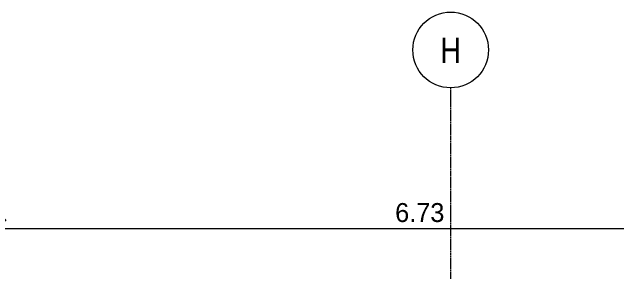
# Model space of a CAD drawing. Header units: centimetres. Extents: x -6111 to 13767, y -285 to 1600.
# Drawn here: x -5426.3 to -4946.7, y 1278.9 to 1484.7 of the extents above; entities that cross this region are included whole.
import ezdxf

# ---------------------------------------------------------------- set-up
doc = ezdxf.new("R2010")
doc.units = ezdxf.units.CM
doc.linetypes.add('Grid Line', pattern=[2.2225, 1.27, -0.3175, 0.3175, -0.3175])
for name, color, linetype, lineweight in [('A-ANNO-DIMS', 7, 'Continuous', 9), ('A-ANNO-DIMS-100', 7, 'Continuous', 9), ('S-GRID', 7, 'Continuous', 9), ('S-GRID-IDEN', 7, 'Continuous', 9)]:
    doc.layers.add(name, color=color, linetype=linetype, lineweight=lineweight)
doc.styles.add('Century Gothic_1', font='GOTHIC.TTF', dxfattribs={"height": 15})
doc.styles.add('Saira Condensed', font='SairaCondensed-Regular.ttf', dxfattribs={"height": 20})
doc.dimstyles.new('FCA_N_Cotas_E100', dxfattribs={"dimscale": 30.48, "dimtxt": 15.662524, "dimasz": 0.492126, "dimexe": 0.656168, "dimexo": 0.656168, "dimgap": 0.032808, "dimtad": 1, "dimlfac": 0.01, "dimrnd": 0.01, "dimzin": 0, "dimdsep": 46, "dimtxsty": 'Century Gothic_1', "dimblk1": 'OBLIQUE', "dimblk2": 'OBLIQUE', "dimsah": 1, "dimcen": 0.09, "dimdle": 0.656168, "dimadec": 3, "dimazin": 2, "dimtfac": 1, "dimtdec": 4, "dimtix": 1, "dimtmove": 0, "dimatfit": 3, "dimfxl": 1, "dimtvp": 1, "dimtolj": 1, "dimtzin": 0, "dimarcsym": 2})

# ---------------------------------------------------------------- blocks, each defined once
blk = doc.blocks.new('Grid - 3mm-1819951-Elevación Eje 1')
at = {"layer": 'S-GRID-IDEN', "color": 253, "true_color": 0xaaaaaa}
blk.add_circle((-5078.54, 1454.75), 30, dxfattribs=at)
blk = doc.blocks.new('DIMBLOCK3-Elevación Eje 1')
at = {"layer": 'A-ANNO-DIMS-100'}
for p, q in [((-5438.84, 1313.19), (-5438.84, 1333.19)), ((-4765.58, 1313.19), (-4765.58, 1333.19)), ((-5458.84, 1313.19), (-4745.58, 1313.19)), ((-5438.84, 1313.19), (-5438.84, 975.53)), ((-4765.58, 1313.19), (-4765.58, 975.53))]:
    blk.add_line(p, q, dxfattribs=at)
at = {"layer": 'A-ANNO-DIMS-100', "lineweight": 35}
for p, q in [((-5438.84, 1313.19), (-5431.34, 1320.69)), ((-4765.58, 1313.19), (-4758.08, 1320.69)), ((-5438.84, 1313.19), (-5446.34, 1305.69)), ((-4765.58, 1313.19), (-4773.08, 1305.69))]:
    blk.add_line(p, q, dxfattribs=at)
at = {"layer": 'A-ANNO-DIMS-100', "color": 0, "insert": (-5122.59, 1333.42), "char_height": 15, "width": 48.9267, "attachment_point": 1, "line_spacing_factor": 0.984502, "style": 'Century Gothic_1'}
blk.add_mtext('6.73', dxfattribs=at)
blk = doc.blocks.new('_Oblique')
at = {"color": 0, "linetype": 'ByBlock', "lineweight": -2}
blk.add_line((-0.5, -0.5), (0.5, 0.5), dxfattribs=at)

msp = doc.modelspace()

# ---------------------------------------------------------------- linework, layer by layer
at = {"layer": 'S-GRID', "color": 253, "linetype": 'Grid Line', "true_color": 0xaaaaaa}
msp.add_line((-5078.539, -149.966), (-5078.539, 1424.748), dxfattribs=at)

# ---------------------------------------------------------------- block references
at = {"layer": 'S-GRID-IDEN', "color": 253, "true_color": 0xaaaaaa}
msp.add_blockref('Grid - 3mm-1819951-Elevación Eje 1', (0, 0), dxfattribs=at)

# ---------------------------------------------------------------- texts
at = {"layer": 'S-GRID-IDEN', "color": 253, "true_color": 0xaaaaaa, "insert": (-5086.763, 1464.428), "char_height": 20, "width": 19.2405, "attachment_point": 1, "style": 'Saira Condensed'}
msp.add_mtext('H', dxfattribs=at)

# ---------------------------------------------------------------- dimensions: what is measured, and where the dimension line sits
at = {"layer": 'A-ANNO-DIMS'}
dim = msp.add_linear_dim(base=(-4765.577, 1313.194), p1=(-5438.839, 955.53), p2=(-4765.577, 955.53), dimstyle='FCA_N_Cotas_E100', override={"dimpost": '<>', "dimfxl": 673.262505}, dxfattribs=at)
dim.commit()
dim.dimension.update_dxf_attribs({"geometry": 'DIMBLOCK3-Elevación Eje 1', "text_midpoint": (-5102.208, 1322.072)})

doc.saveas('drawing.dxf')
